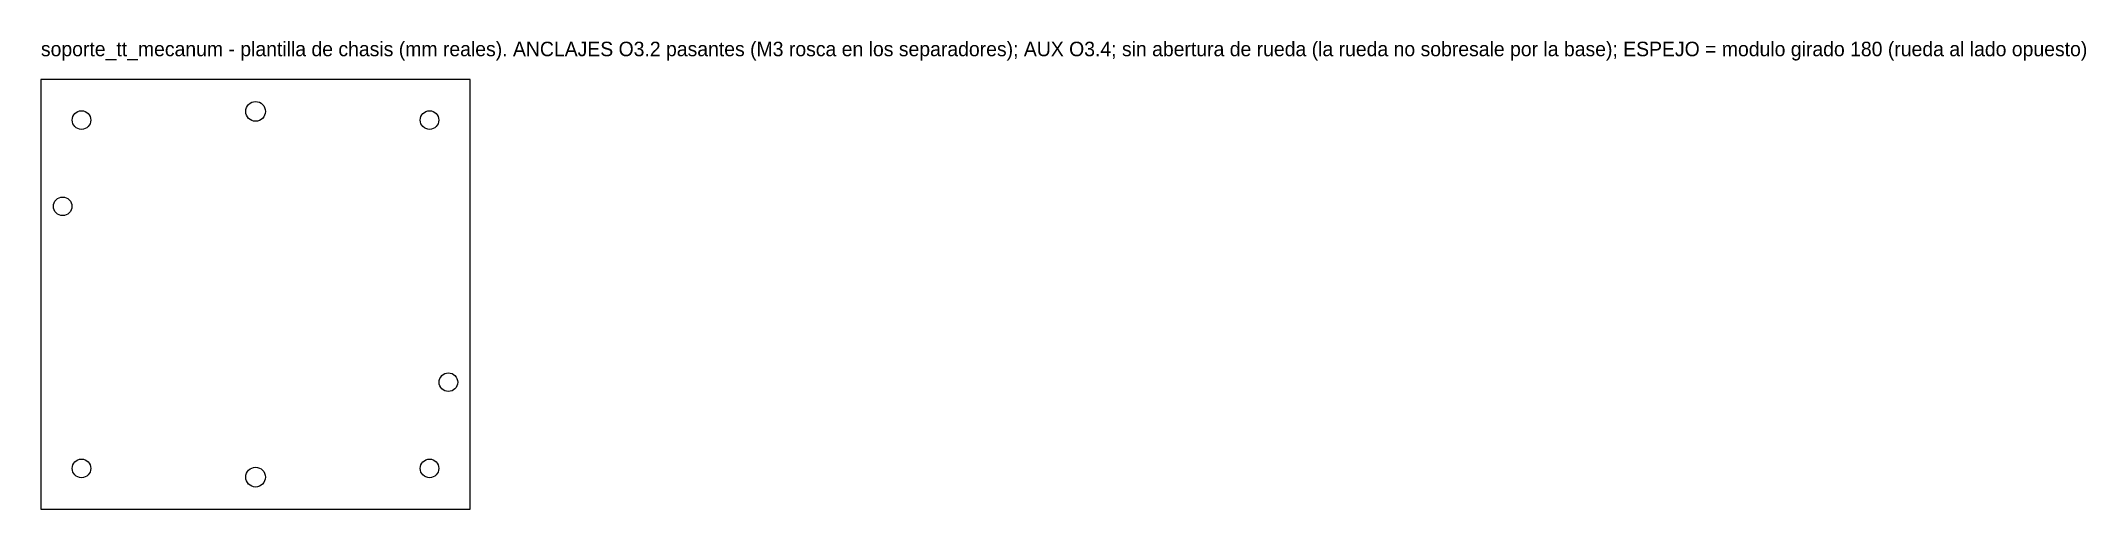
# Model space of a CAD drawing. Header units: millimetres. Extents: x -37 to 316, y -37 to 44.
import ezdxf

# ---------------------------------------------------------------- set-up
doc = ezdxf.new("R2010")
doc.units = ezdxf.units.MM
for name, color, linetype in [('ANCLAJES', 3, 'Continuous'), ('AUX', 4, 'Continuous'), ('CONTORNO', 7, 'Continuous'), ('ESPEJO', 8, 'Continuous'), ('TEXTO', 7, 'Continuous')]:
    doc.layers.add(name, color=color, linetype=linetype)

msp = doc.modelspace()

# ---------------------------------------------------------------- linework, layer by layer
at = {"layer": 'ANCLAJES'}
for centre in [(30, 30), (-33.25, 15.15), (-30, -30), (30, -30)]:
    msp.add_circle(centre, 1.6, dxfattribs=at)
at = {"layer": 'AUX'}
for centre in [(0, 31.5), (0, -31.5)]:
    msp.add_circle(centre, 1.7, dxfattribs=at)
at = {"layer": 'CONTORNO'}
msp.add_lwpolyline([(37, 37), (-37, 37), (-37, -37), (37, -37)], close=True, dxfattribs=at)
at = {"layer": 'ESPEJO'}
msp.add_lwpolyline([(-37, -37), (37, -37), (37, 37), (-37, 37)], close=True, dxfattribs=at)
for centre, radius in [((0, 31.5), 1.7), ((-30, 30), 1.6), ((30, 30), 1.6), ((33.25, -15.15), 1.6), ((-30, -30), 1.6), ((0, -31.5), 1.7)]:
    msp.add_circle(centre, radius, dxfattribs=at)

# ---------------------------------------------------------------- texts
at = {"layer": 'TEXTO'}
msp.add_text('soporte_tt_mecanum - plantilla de chasis (mm reales). ANCLAJES O3.2 pasantes (M3 rosca en los separadores); AUX O3.4; sin abertura de rueda (la rueda no sobresale por la base); ESPEJO = modulo girado 180 (rueda al lado opuesto)', height=2.5, dxfattribs=at).set_placement((-37, 41))

doc.saveas('drawing.dxf')
